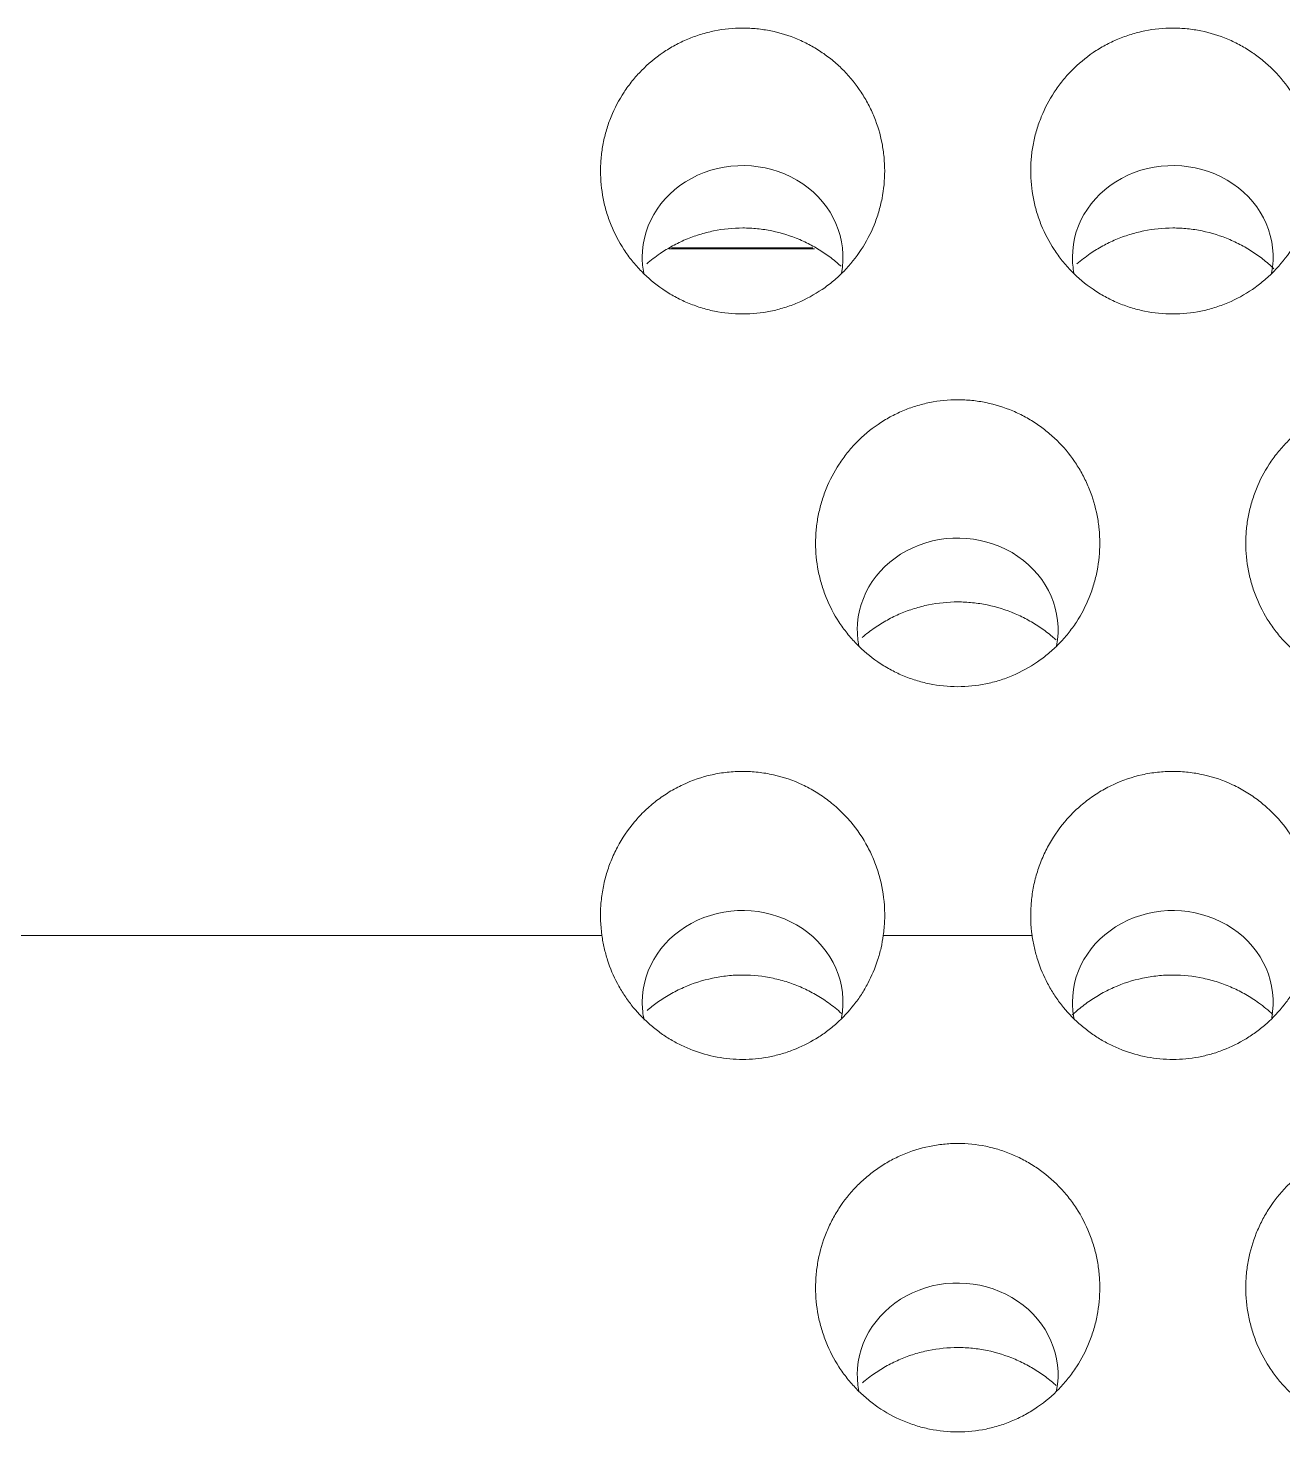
# Model space of a CAD drawing. Header units: millimetres. Extents: x 70151 to 230897, y 35202 to 113211.
# Drawn here: x 179187.7 to 179196.41, y 69213.36 to 69223.11 of the extents above; entities that cross this region are included whole.
import ezdxf

# ---------------------------------------------------------------- set-up
doc = ezdxf.new("R2010")
doc.units = ezdxf.units.MM
doc.header["$LTSCALE"] = 50
doc.layers.add('2-con', color=2, linetype='Continuous')
doc.layers.add('mark-B', color=2, linetype='Continuous', lineweight=20)

# ---------------------------------------------------------------- blocks, each defined once
blk = doc.blocks.new('무풍1WAY 대형')
at = {"layer": 'mark-B'}
blk.add_line((-538.2349, -462.1368), (-537.2519, -462.1368), dxfattribs=at)
for centre, start_param, end_param in [((-539.2399, -454.3084), 2.96684, 6.283185), ((-539.2399, -454.3084), 0, 0.182706), ((-540.7337, -456.8957), 2.96861, 6.283185), ((-540.7337, -456.8957), 0, 0.196248), ((-537.7461, -456.8957), 2.96861, 6.283185), ((-537.7461, -456.8957), 0, 0.196248), ((-539.2399, -459.483), 2.962623, 6.283185), ((-539.2399, -459.483), 0, 0.17495), ((-540.7337, -462.0703), 2.9638, 6.283185), ((-540.7337, -462.0703), 0, 0.173766), ((-537.7461, -462.0703), 2.9638, 6.283185), ((-537.7461, -462.0703), 0, 0.173766)]:
    blk.add_ellipse(centre, major_axis=(0.6971, 0), ratio=0.913545, start_param=start_param, end_param=end_param, dxfattribs=at)
for points, knots in [([(-542.2275, -453.9109), (-542.2937, -453.9109), (-542.3593, -453.9176), (-542.4565, -453.9377), (-542.4883, -453.946), (-542.5507, -453.9656), (-542.6117, -453.9882), (-542.6704, -454.0169), (-542.7277, -454.0485), (-542.7559, -454.066), (-542.8365, -454.1218), (-542.8859, -454.1637), (-542.9537, -454.2336), (-542.9752, -454.2581), (-543.016, -454.3095), (-543.0349, -454.3359), (-543.0876, -454.4174), (-543.1172, -454.4746), (-543.1474, -454.5498), (-543.1531, -454.565), (-543.1638, -454.5958), (-543.1687, -454.6113), (-543.1824, -454.658), (-543.19, -454.6894), (-543.2082, -454.7841), (-543.2144, -454.8482), (-543.2144, -454.9294), (-543.214, -454.9457), (-543.2124, -454.9781), (-543.2112, -454.9942), (-543.2066, -455.0424), (-543.1974, -455.1061), (-543.1784, -455.1843), (-543.1635, -455.2307), (-543.1529, -455.2614), (-543.1471, -455.2767), (-543.1168, -455.3521), (-543.087, -455.4094), (-543.0342, -455.4908), (-543.0152, -455.5172), (-542.9846, -455.5556), (-542.9741, -455.5682), (-542.9525, -455.5927), (-542.9415, -455.6046), (-542.8849, -455.6629), (-542.8353, -455.7048), (-542.7679, -455.7512), (-542.7541, -455.7602), (-542.7261, -455.7775), (-542.7119, -455.7858), (-542.6689, -455.8094), (-542.6102, -455.838), (-542.5336, -455.8662), (-542.4862, -455.8797), (-542.4543, -455.8879), (-542.4381, -455.8916), (-542.3574, -455.9081), (-542.2924, -455.9146), (-542.1943, -455.9145), (-542.1614, -455.9129), (-542.0956, -455.9061), (-542.0631, -455.9011), (-541.967, -455.8813), (-541.9048, -455.8618), (-541.8293, -455.8296), (-541.8143, -455.8227), (-541.7847, -455.8083), (-541.7701, -455.8007), (-541.7272, -455.777), (-541.6718, -455.7427), (-541.6074, -455.6934), (-541.5709, -455.661), (-541.547, -455.6387), (-541.5353, -455.6271), (-541.4783, -455.5683), (-541.4381, -455.5176), (-541.3854, -455.4364), (-541.3692, -455.4084), (-541.3393, -455.3508), (-541.3256, -455.321), (-541.2894, -455.2307), (-541.2712, -455.169), (-541.2529, -455.0741), (-541.2483, -455.0421), (-541.2436, -454.9935), (-541.2425, -454.9773), (-541.2409, -454.945), (-541.2406, -454.9288), (-541.2406, -454.8482), (-541.2467, -454.7842), (-541.2619, -454.7049), (-541.2654, -454.689), (-541.2731, -454.6574), (-541.2773, -454.6416), (-541.291, -454.5949), (-541.3016, -454.5644), (-541.3377, -454.4747), (-541.3673, -454.4173), (-541.4207, -454.3349), (-541.4397, -454.3084), (-541.4802, -454.2577), (-541.5229, -454.209), (-541.5704, -454.1646), (-541.6078, -454.1329), (-541.6206, -454.1226), (-541.6467, -454.1026), (-541.66, -454.093), (-541.7273, -454.0466), (-541.7843, -454.0152), (-541.8595, -453.983), (-541.8748, -453.9769), (-541.9057, -453.9655), (-541.9213, -453.9602), (-541.9685, -453.9454), (-542.0002, -453.9373), (-542.0961, -453.9176), (-542.1612, -453.9109), (-542.2275, -453.9109)], [0, 0, 0, 0, 0.03125, 0.03125, 0.046875, 0.046875, 0.0625, 0.078125, 0.078125, 0.09375, 0.09375, 0.125, 0.125, 0.140625, 0.140625, 0.15625, 0.15625, 0.1875, 0.1875, 0.195312, 0.195312, 0.203125, 0.203125, 0.21875, 0.21875, 0.25, 0.25, 0.257812, 0.257812, 0.265625, 0.265625, 0.28125, 0.296875, 0.304687, 0.304687, 0.3125, 0.3125, 0.34375, 0.34375, 0.359375, 0.359375, 0.367187, 0.367187, 0.375, 0.375, 0.40625, 0.40625, 0.414062, 0.414062, 0.421875, 0.421875, 0.4375, 0.453125, 0.460937, 0.460937, 0.46875, 0.46875, 0.5, 0.5, 0.515625, 0.515625, 0.53125, 0.53125, 0.5625, 0.5625, 0.570312, 0.570312, 0.578125, 0.578125, 0.59375, 0.609375, 0.617187, 0.617187, 0.625, 0.625, 0.65625, 0.65625, 0.671875, 0.671875, 0.6875, 0.6875, 0.71875, 0.71875, 0.734375, 0.734375, 0.742187, 0.742187, 0.75, 0.75, 0.78125, 0.78125, 0.789062, 0.789062, 0.796875, 0.796875, 0.8125, 0.8125, 0.84375, 0.84375, 0.859375, 0.859375, 0.875, 0.890625, 0.890625, 0.898437, 0.898437, 0.90625, 0.90625, 0.9375, 0.9375, 0.945312, 0.945312, 0.953125, 0.953125, 0.96875, 0.96875, 1, 1, 1, 1]), ([(-539.2399, -453.9109), (-539.3062, -453.9109), (-539.3717, -453.9176), (-539.4689, -453.9377), (-539.5008, -453.946), (-539.5631, -453.9656), (-539.6242, -453.9882), (-539.6828, -454.0169), (-539.7402, -454.0485), (-539.7683, -454.066), (-539.849, -454.1218), (-539.8984, -454.1637), (-539.9661, -454.2336), (-539.9876, -454.2581), (-540.0284, -454.3095), (-540.0474, -454.3359), (-540.1001, -454.4174), (-540.1297, -454.4746), (-540.1598, -454.5498), (-540.1655, -454.565), (-540.1762, -454.5958), (-540.1812, -454.6113), (-540.1949, -454.658), (-540.2025, -454.6894), (-540.2207, -454.7841), (-540.2268, -454.8482), (-540.2268, -454.9294), (-540.2264, -454.9457), (-540.2249, -454.9781), (-540.2237, -454.9942), (-540.2191, -455.0424), (-540.2099, -455.1061), (-540.1908, -455.1843), (-540.176, -455.2307), (-540.1653, -455.2614), (-540.1596, -455.2767), (-540.1292, -455.3521), (-540.0995, -455.4094), (-540.0467, -455.4908), (-540.0277, -455.5172), (-539.9971, -455.5556), (-539.9865, -455.5682), (-539.965, -455.5927), (-539.9539, -455.6046), (-539.8973, -455.6629), (-539.8478, -455.7048), (-539.7803, -455.7512), (-539.7665, -455.7602), (-539.7385, -455.7775), (-539.7243, -455.7858), (-539.6813, -455.8094), (-539.6226, -455.838), (-539.5461, -455.8662), (-539.4987, -455.8797), (-539.4667, -455.8879), (-539.4506, -455.8916), (-539.3699, -455.9081), (-539.3049, -455.9146), (-539.2067, -455.9145), (-539.1739, -455.9129), (-539.108, -455.9061), (-539.0755, -455.9011), (-538.9794, -455.8813), (-538.9172, -455.8618), (-538.8418, -455.8296), (-538.8267, -455.8227), (-538.7971, -455.8083), (-538.7826, -455.8007), (-538.7396, -455.777), (-538.6843, -455.7427), (-538.6199, -455.6934), (-538.5834, -455.661), (-538.5595, -455.6387), (-538.5478, -455.6271), (-538.4907, -455.5683), (-538.4505, -455.5176), (-538.3979, -455.4364), (-538.3816, -455.4084), (-538.3517, -455.3508), (-538.338, -455.321), (-538.3018, -455.2307), (-538.2837, -455.169), (-538.2654, -455.0741), (-538.2607, -455.0421), (-538.2561, -454.9935), (-538.2549, -454.9773), (-538.2534, -454.945), (-538.253, -454.9288), (-538.253, -454.8482), (-538.2591, -454.7842), (-538.2744, -454.7049), (-538.2778, -454.689), (-538.2855, -454.6574), (-538.2898, -454.6416), (-538.3035, -454.5949), (-538.3141, -454.5644), (-538.3501, -454.4747), (-538.3798, -454.4173), (-538.4331, -454.3349), (-538.4522, -454.3084), (-538.4926, -454.2577), (-538.5354, -454.209), (-538.5828, -454.1646), (-538.6203, -454.1329), (-538.6331, -454.1226), (-538.6592, -454.1026), (-538.6724, -454.093), (-538.7397, -454.0466), (-538.7967, -454.0152), (-538.872, -453.983), (-538.8872, -453.9769), (-538.9181, -453.9655), (-538.9338, -453.9602), (-538.9809, -453.9454), (-539.0126, -453.9373), (-539.1086, -453.9176), (-539.1737, -453.9109), (-539.2399, -453.9109)], [0, 0, 0, 0, 0.03125, 0.03125, 0.046875, 0.046875, 0.0625, 0.078125, 0.078125, 0.09375, 0.09375, 0.125, 0.125, 0.140625, 0.140625, 0.15625, 0.15625, 0.1875, 0.1875, 0.195313, 0.195313, 0.203125, 0.203125, 0.21875, 0.21875, 0.25, 0.25, 0.257813, 0.257813, 0.265625, 0.265625, 0.28125, 0.296875, 0.304688, 0.304688, 0.3125, 0.3125, 0.34375, 0.34375, 0.359375, 0.359375, 0.367188, 0.367188, 0.375, 0.375, 0.40625, 0.40625, 0.414063, 0.414063, 0.421875, 0.421875, 0.4375, 0.453125, 0.460938, 0.460938, 0.46875, 0.46875, 0.5, 0.5, 0.515625, 0.515625, 0.53125, 0.53125, 0.5625, 0.5625, 0.570313, 0.570313, 0.578125, 0.578125, 0.59375, 0.609375, 0.617188, 0.617188, 0.625, 0.625, 0.65625, 0.65625, 0.671875, 0.671875, 0.6875, 0.6875, 0.71875, 0.71875, 0.734375, 0.734375, 0.742188, 0.742188, 0.75, 0.75, 0.78125, 0.78125, 0.789063, 0.789063, 0.796875, 0.796875, 0.8125, 0.8125, 0.84375, 0.84375, 0.859375, 0.859375, 0.875, 0.890625, 0.890625, 0.898438, 0.898438, 0.90625, 0.90625, 0.9375, 0.9375, 0.945313, 0.945313, 0.953125, 0.953125, 0.96875, 0.96875, 1, 1, 1, 1]), ([(-538.5777, -454.252), (-538.6049, -454.2753), (-538.6333, -454.2971), (-538.6771, -454.3272), (-538.6914, -454.3365), (-538.7206, -454.3545), (-538.7354, -454.3631), (-538.7802, -454.3877), (-538.8413, -454.4174), (-538.921, -454.4468), (-538.9704, -454.4608), (-539.0037, -454.4694), (-539.0205, -454.4733), (-539.1046, -454.4904), (-539.1723, -454.4972), (-539.2745, -454.4971), (-539.3087, -454.4954), (-539.3773, -454.4884), (-539.4112, -454.4832), (-539.5112, -454.4626), (-539.576, -454.4423), (-539.6546, -454.4087), (-539.6703, -454.4016), (-539.7011, -454.3865), (-539.7163, -454.3786), (-539.761, -454.3539), (-539.8187, -454.3183), (-539.881, -454.2706), (-539.9149, -454.2411), (-539.923, -454.2337)], [0, 0, 0, 0, 0.073498, 0.073498, 0.108266, 0.108266, 0.143035, 0.143035, 0.212571, 0.282107, 0.316875, 0.316875, 0.351643, 0.351643, 0.490716, 0.490716, 0.560252, 0.560252, 0.629789, 0.629789, 0.768861, 0.768861, 0.803629, 0.803629, 0.838397, 0.838397, 0.907934, 0.97747, 1, 1, 1, 1]), ([(-539.7565, -457.3599), (-539.7585, -457.3453), (-539.7608, -457.3307), (-539.7662, -457.3017), (-539.7692, -457.2871), (-539.7791, -457.244), (-539.7869, -457.2157), (-539.8139, -457.132), (-539.8367, -457.078), (-539.8782, -456.9997), (-539.8933, -456.974), (-539.9255, -456.9244), (-539.9426, -456.9004), (-539.997, -456.8309), (-540.0373, -456.7878), (-540.0929, -456.7382), (-540.1043, -456.7284), (-540.1274, -456.7096), (-540.1392, -456.7005), (-540.1749, -456.674), (-540.2239, -456.6409), (-540.2888, -456.6052), (-540.3293, -456.5863), (-540.3567, -456.5744), (-540.3707, -456.5687), (-540.4406, -456.5418), (-540.4978, -456.5257), (-540.5854, -456.5095), (-540.6149, -456.5054), (-540.6745, -456.4999), (-540.7047, -456.4985), (-540.7944, -456.4986), (-540.8535, -456.5041), (-540.9411, -456.5205), (-540.9702, -456.5273), (-541.0135, -456.5396), (-541.0279, -456.544), (-541.0563, -456.5535), (-541.0703, -456.5585), (-541.1396, -456.5852), (-541.1927, -456.6114), (-541.2559, -456.6501), (-541.2684, -456.6581), (-541.2931, -456.6748), (-541.3053, -456.6835), (-541.3413, -456.7102), (-541.3642, -456.729), (-541.4303, -456.788), (-541.4704, -456.831), (-541.5159, -456.8891), (-541.5247, -456.9009), (-541.5419, -456.9251), (-541.5503, -456.9374), (-541.5745, -456.9747), (-541.5894, -457.0002), (-541.6306, -457.078), (-541.6534, -457.1319), (-541.676, -457.2018), (-541.6802, -457.2159), (-541.6881, -457.2444), (-541.6917, -457.2588), (-541.7016, -457.302), (-541.7069, -457.3309), (-541.7109, -457.3599)], [0, 0, 0, 0, 0.015625, 0.015625, 0.03125, 0.03125, 0.0625, 0.0625, 0.125, 0.125, 0.15625, 0.15625, 0.1875, 0.1875, 0.25, 0.25, 0.265625, 0.265625, 0.28125, 0.28125, 0.3125, 0.34375, 0.359375, 0.359375, 0.375, 0.375, 0.4375, 0.4375, 0.46875, 0.46875, 0.5, 0.5, 0.5625, 0.5625, 0.59375, 0.59375, 0.609375, 0.609375, 0.625, 0.625, 0.6875, 0.6875, 0.703125, 0.703125, 0.71875, 0.71875, 0.75, 0.75, 0.8125, 0.8125, 0.828125, 0.828125, 0.84375, 0.84375, 0.875, 0.875, 0.9375, 0.9375, 0.953125, 0.953125, 0.96875, 0.96875, 1, 1, 1, 1]), ([(-536.7689, -457.3599), (-536.771, -457.3453), (-536.7733, -457.3307), (-536.7786, -457.3017), (-536.7816, -457.2871), (-536.7915, -457.244), (-536.7994, -457.2156), (-536.8264, -457.132), (-536.8492, -457.078), (-536.8907, -456.9997), (-536.9058, -456.974), (-536.938, -456.9244), (-536.9551, -456.9004), (-537.0095, -456.8309), (-537.0498, -456.7878), (-537.1054, -456.7382), (-537.1168, -456.7284), (-537.1399, -456.7096), (-537.1516, -456.7005), (-537.1873, -456.674), (-537.2364, -456.6409), (-537.3012, -456.6052), (-537.3418, -456.5863), (-537.3692, -456.5744), (-537.3831, -456.5687), (-537.4531, -456.5418), (-537.5103, -456.5257), (-537.5978, -456.5095), (-537.6273, -456.5054), (-537.687, -456.4999), (-537.7172, -456.4985), (-537.8068, -456.4986), (-537.8659, -456.5041), (-537.9536, -456.5205), (-537.9827, -456.5273), (-538.026, -456.5396), (-538.0404, -456.544), (-538.0687, -456.5535), (-538.0828, -456.5585), (-538.1521, -456.5852), (-538.2051, -456.6114), (-538.2683, -456.6501), (-538.2808, -456.6581), (-538.3055, -456.6748), (-538.3177, -456.6835), (-538.3537, -456.7102), (-538.3767, -456.729), (-538.4427, -456.788), (-538.4829, -456.831), (-538.5283, -456.8891), (-538.5372, -456.9009), (-538.5544, -456.9251), (-538.5628, -456.9374), (-538.587, -456.9747), (-538.6019, -457.0002), (-538.6431, -457.078), (-538.6659, -457.1319), (-538.6885, -457.2018), (-538.6927, -457.2159), (-538.7005, -457.2444), (-538.7042, -457.2588), (-538.714, -457.302), (-538.7193, -457.3309), (-538.7234, -457.3599)], [0, 0, 0, 0, 0.015625, 0.015625, 0.03125, 0.03125, 0.0625, 0.0625, 0.125, 0.125, 0.15625, 0.15625, 0.1875, 0.1875, 0.25, 0.25, 0.265625, 0.265625, 0.28125, 0.28125, 0.3125, 0.34375, 0.359375, 0.359375, 0.375, 0.375, 0.4375, 0.4375, 0.46875, 0.46875, 0.5, 0.5, 0.5625, 0.5625, 0.59375, 0.59375, 0.609375, 0.609375, 0.625, 0.625, 0.6875, 0.6875, 0.703125, 0.703125, 0.71875, 0.71875, 0.75, 0.75, 0.8125, 0.8125, 0.828125, 0.828125, 0.84375, 0.84375, 0.875, 0.875, 0.9375, 0.9375, 0.953125, 0.953125, 0.96875, 0.96875, 1, 1, 1, 1]), ([(-540.0358, -456.8074), (-540.0428, -456.814), (-540.0499, -456.8205), (-540.0835, -456.8503), (-540.1385, -456.8942), (-540.1975, -456.9322), (-540.2585, -456.9671), (-540.2901, -456.9831), (-540.3879, -457.0264), (-540.4549, -457.048), (-540.5584, -457.0698), (-540.5934, -457.0753), (-540.6466, -457.0809), (-540.6644, -457.0823), (-540.6999, -457.0841), (-540.7176, -457.0845), (-540.8059, -457.0844), (-540.8759, -457.0769), (-540.9628, -457.0584), (-540.9801, -457.0542), (-541.0145, -457.045), (-541.0315, -457.0399), (-541.0819, -457.0235), (-541.1476, -456.9982), (-541.2259, -456.9585), (-541.2711, -456.9309), (-541.3009, -456.9116), (-541.3156, -456.9016), (-541.3647, -456.8662), (-541.3976, -456.8392), (-541.4286, -456.8103)], [0, 0, 0, 0, 0.018745, 0.018745, 0.087784, 0.156824, 0.156824, 0.225863, 0.225863, 0.363942, 0.363942, 0.432981, 0.432981, 0.467501, 0.467501, 0.502021, 0.502021, 0.6401, 0.6401, 0.674619, 0.674619, 0.709139, 0.709139, 0.778179, 0.847218, 0.881738, 0.881738, 0.916257, 0.916257, 1, 1, 1, 1]), ([(-537.0823, -456.838), (-537.1048, -456.8573), (-537.1557, -456.8972), (-537.2099, -456.9322), (-537.271, -456.9671), (-537.3026, -456.9831), (-537.4003, -457.0264), (-537.4674, -457.048), (-537.5709, -457.0698), (-537.6058, -457.0753), (-537.659, -457.0809), (-537.6768, -457.0823), (-537.7123, -457.0841), (-537.73, -457.0845), (-537.8183, -457.0844), (-537.8884, -457.0769), (-537.9752, -457.0584), (-537.9926, -457.0542), (-538.027, -457.045), (-538.044, -457.0399), (-538.0944, -457.0235), (-538.16, -456.9982), (-538.2383, -456.9585), (-538.2836, -456.9309), (-538.3134, -456.9116), (-538.328, -456.9016), (-538.3741, -456.8684), (-538.4042, -456.8439), (-538.4327, -456.8179)], [0, 0, 0, 0, 0.060199, 0.13191, 0.13191, 0.20362, 0.20362, 0.347041, 0.347041, 0.418751, 0.418751, 0.454606, 0.454606, 0.490462, 0.490462, 0.633882, 0.633882, 0.669737, 0.669737, 0.705593, 0.705593, 0.777303, 0.849013, 0.884869, 0.884869, 0.920724, 0.920724, 1, 1, 1, 1]), ([(-539.7566, -457.3592), (-539.7469, -457.4287), (-539.7443, -457.4988), (-539.7505, -457.5872), (-539.7522, -457.6049), (-539.7564, -457.6399), (-539.759, -457.6573), (-539.7681, -457.7092), (-539.7838, -457.7776), (-539.8066, -457.8442), (-539.8265, -457.8935), (-539.8336, -457.9099), (-539.8486, -457.9421), (-539.8564, -457.9579), (-539.8979, -458.0358), (-539.9372, -458.0942), (-539.9945, -458.1622), (-540.0064, -458.1755), (-540.0308, -458.2016), (-540.0434, -458.2142), (-540.0819, -458.251), (-540.1356, -458.2972), (-540.1941, -458.3374), (-540.2399, -458.3652), (-540.2555, -458.3742), (-540.2871, -458.3912), (-540.3031, -458.3992), (-540.384, -458.4371), (-540.4512, -458.4601), (-540.5387, -458.4796), (-540.5564, -458.483), (-540.592, -458.4889), (-540.6098, -458.4914), (-540.6631, -458.4972), (-540.7343, -458.5011), (-540.8056, -458.4971), (-540.8768, -458.4892), (-540.9126, -458.4832), (-541.0173, -458.4597), (-541.0845, -458.4366), (-541.1652, -458.3987), (-541.1812, -458.3907), (-541.2128, -458.3737), (-541.2284, -458.3647), (-541.2741, -458.3368), (-541.3326, -458.2965), (-541.3996, -458.2389), (-541.437, -458.2011), (-541.4614, -458.1752), (-541.4733, -458.1618), (-541.5306, -458.0936), (-541.5699, -458.0352), (-541.6194, -457.942), (-541.6343, -457.91), (-541.6542, -457.8605), (-541.6604, -457.8439), (-541.6718, -457.8104), (-541.6771, -457.7936), (-541.7011, -457.7091), (-541.7132, -457.6401), (-541.7194, -457.552), (-541.7201, -457.5343), (-541.7207, -457.4989), (-541.7206, -457.4812), (-541.7187, -457.4285), (-541.7156, -457.3937), (-541.7108, -457.3592)], [0, 0, 0, 0, 0.0625, 0.0625, 0.078125, 0.078125, 0.09375, 0.09375, 0.125, 0.15625, 0.15625, 0.171875, 0.171875, 0.1875, 0.1875, 0.25, 0.25, 0.265625, 0.265625, 0.28125, 0.28125, 0.3125, 0.34375, 0.34375, 0.359375, 0.359375, 0.375, 0.375, 0.4375, 0.4375, 0.453125, 0.453125, 0.46875, 0.46875, 0.5, 0.53125, 0.53125, 0.5625, 0.5625, 0.625, 0.625, 0.640625, 0.640625, 0.65625, 0.65625, 0.6875, 0.71875, 0.734375, 0.734375, 0.75, 0.75, 0.8125, 0.8125, 0.84375, 0.84375, 0.859375, 0.859375, 0.875, 0.875, 0.9375, 0.9375, 0.953125, 0.953125, 0.96875, 0.96875, 1, 1, 1, 1]), ([(-536.769, -457.3592), (-536.7593, -457.4287), (-536.7568, -457.4988), (-536.7629, -457.5872), (-536.7646, -457.6049), (-536.7689, -457.6399), (-536.7715, -457.6573), (-536.7806, -457.7092), (-536.7963, -457.7776), (-536.8191, -457.8442), (-536.8389, -457.8935), (-536.846, -457.9099), (-536.861, -457.9421), (-536.8689, -457.9579), (-536.9103, -458.0358), (-536.9497, -458.0942), (-537.0069, -458.1622), (-537.0188, -458.1755), (-537.0433, -458.2016), (-537.0558, -458.2142), (-537.0943, -458.251), (-537.1481, -458.2972), (-537.2066, -458.3374), (-537.2523, -458.3652), (-537.2679, -458.3742), (-537.2996, -458.3912), (-537.3156, -458.3992), (-537.3964, -458.4371), (-537.4637, -458.4601), (-537.5511, -458.4796), (-537.5688, -458.483), (-537.6044, -458.4889), (-537.6222, -458.4914), (-537.6756, -458.4972), (-537.7468, -458.5011), (-537.818, -458.4971), (-537.8892, -458.4892), (-537.925, -458.4832), (-538.0298, -458.4597), (-538.097, -458.4366), (-538.1777, -458.3987), (-538.1937, -458.3907), (-538.2253, -458.3737), (-538.2409, -458.3647), (-538.2866, -458.3368), (-538.345, -458.2965), (-538.412, -458.2389), (-538.4495, -458.2011), (-538.4738, -458.1752), (-538.4857, -458.1618), (-538.5431, -458.0936), (-538.5824, -458.0352), (-538.6318, -457.942), (-538.6467, -457.91), (-538.6666, -457.8605), (-538.6728, -457.8439), (-538.6843, -457.8104), (-538.6895, -457.7936), (-538.7136, -457.7091), (-538.7257, -457.6401), (-538.7318, -457.552), (-538.7326, -457.5343), (-538.7332, -457.4989), (-538.733, -457.4812), (-538.7311, -457.4285), (-538.7281, -457.3937), (-538.7233, -457.3592)], [0, 0, 0, 0, 0.0625, 0.0625, 0.078125, 0.078125, 0.09375, 0.09375, 0.125, 0.15625, 0.15625, 0.171875, 0.171875, 0.1875, 0.1875, 0.25, 0.25, 0.265625, 0.265625, 0.28125, 0.28125, 0.3125, 0.34375, 0.34375, 0.359375, 0.359375, 0.375, 0.375, 0.4375, 0.4375, 0.453125, 0.453125, 0.46875, 0.46875, 0.5, 0.53125, 0.53125, 0.5625, 0.5625, 0.625, 0.625, 0.640625, 0.640625, 0.65625, 0.65625, 0.6875, 0.71875, 0.734375, 0.734375, 0.75, 0.75, 0.8125, 0.8125, 0.84375, 0.84375, 0.859375, 0.859375, 0.875, 0.875, 0.9375, 0.9375, 0.953125, 0.953125, 0.96875, 0.96875, 1, 1, 1, 1]), ([(-542.2275, -459.0874), (-542.1613, -459.0874), (-542.0959, -459.0941), (-541.9988, -459.114), (-541.967, -459.1222), (-541.9048, -459.1417), (-541.8438, -459.1642), (-541.7852, -459.1926), (-541.7279, -459.2241), (-541.6998, -459.2414), (-541.6191, -459.2969), (-541.5697, -459.3386), (-541.5019, -459.4081), (-541.4804, -459.4325), (-541.4396, -459.4835), (-541.4206, -459.5099), (-541.3678, -459.591), (-541.3381, -459.6479), (-541.3079, -459.7228), (-541.3022, -459.7379), (-541.2915, -459.7686), (-541.2865, -459.7841), (-541.2728, -459.8306), (-541.2652, -459.8618), (-541.2469, -459.9562), (-541.2407, -460.02), (-541.2407, -460.101), (-541.2411, -460.1172), (-541.2426, -460.1495), (-541.2438, -460.1656), (-541.2485, -460.2135), (-541.2577, -460.277), (-541.2767, -460.3549), (-541.2916, -460.4011), (-541.3023, -460.4317), (-541.3081, -460.4469), (-541.3385, -460.5219), (-541.3683, -460.5789), (-541.4212, -460.6599), (-541.4402, -460.6862), (-541.4709, -460.7244), (-541.4814, -460.7369), (-541.503, -460.7612), (-541.514, -460.7731), (-541.5707, -460.8309), (-541.6202, -460.8726), (-541.6877, -460.9187), (-541.7015, -460.9276), (-541.7295, -460.9447), (-541.7437, -460.9529), (-541.7867, -460.9764), (-541.8453, -461.0047), (-541.9217, -461.0326), (-541.9691, -461.046), (-542.001, -461.0542), (-542.0171, -461.0579), (-542.0977, -461.0742), (-542.1626, -461.0806), (-542.2606, -461.0806), (-542.2934, -461.0789), (-542.3591, -461.0723), (-542.3916, -461.0673), (-542.4875, -461.0477), (-542.5496, -461.0284), (-542.625, -460.9964), (-542.64, -460.9896), (-542.6696, -460.9752), (-542.6842, -460.9677), (-542.7271, -460.9442), (-542.7824, -460.9102), (-542.8469, -460.8613), (-542.8834, -460.829), (-542.9073, -460.8069), (-542.919, -460.7954), (-542.9761, -460.737), (-543.0164, -460.6865), (-543.0691, -460.6057), (-543.0854, -460.5779), (-543.1154, -460.5206), (-543.1291, -460.4909), (-543.1654, -460.4011), (-543.1835, -460.3396), (-543.2019, -460.2451), (-543.2065, -460.2132), (-543.2127, -460.1486), (-543.2143, -460.1164), (-543.2142, -460.0201), (-543.2081, -459.9563), (-543.1928, -459.8772), (-543.1893, -459.8614), (-543.1816, -459.8299), (-543.1773, -459.8142), (-543.1636, -459.7677), (-543.1529, -459.7373), (-543.1168, -459.648), (-543.0871, -459.5908), (-543.0336, -459.5088), (-543.0146, -459.4825), (-542.9741, -459.432), (-542.9313, -459.3836), (-542.8838, -459.3394), (-542.8464, -459.3079), (-542.8336, -459.2977), (-542.8075, -459.2778), (-542.7942, -459.2682), (-542.727, -459.2222), (-542.67, -459.191), (-542.5949, -459.159), (-542.5796, -459.153), (-542.5488, -459.1416), (-542.5331, -459.1363), (-542.486, -459.1217), (-542.4544, -459.1136), (-542.3586, -459.0941), (-542.2936, -459.0874), (-542.2275, -459.0874)], [0, 0, 0, 0, 0.03125, 0.03125, 0.046875, 0.046875, 0.0625, 0.078125, 0.078125, 0.09375, 0.09375, 0.125, 0.125, 0.140625, 0.140625, 0.15625, 0.15625, 0.1875, 0.1875, 0.195312, 0.195312, 0.203125, 0.203125, 0.21875, 0.21875, 0.25, 0.25, 0.257812, 0.257812, 0.265625, 0.265625, 0.28125, 0.296875, 0.304687, 0.304687, 0.3125, 0.3125, 0.34375, 0.34375, 0.359375, 0.359375, 0.367187, 0.367187, 0.375, 0.375, 0.40625, 0.40625, 0.414062, 0.414062, 0.421875, 0.421875, 0.4375, 0.453125, 0.460937, 0.460937, 0.46875, 0.46875, 0.5, 0.5, 0.515625, 0.515625, 0.53125, 0.53125, 0.5625, 0.5625, 0.570312, 0.570312, 0.578125, 0.578125, 0.59375, 0.609375, 0.617187, 0.617187, 0.625, 0.625, 0.65625, 0.65625, 0.671875, 0.671875, 0.6875, 0.6875, 0.71875, 0.71875, 0.734375, 0.734375, 0.75, 0.75, 0.78125, 0.78125, 0.789062, 0.789062, 0.796875, 0.796875, 0.8125, 0.8125, 0.84375, 0.84375, 0.859375, 0.859375, 0.875, 0.890625, 0.890625, 0.898437, 0.898437, 0.90625, 0.90625, 0.9375, 0.9375, 0.945312, 0.945312, 0.953125, 0.953125, 0.96875, 0.96875, 1, 1, 1, 1]), ([(-539.2399, -459.0874), (-539.1738, -459.0874), (-539.1084, -459.0941), (-539.0113, -459.114), (-538.9795, -459.1222), (-538.9172, -459.1417), (-538.8562, -459.1642), (-538.7977, -459.1926), (-538.7403, -459.2241), (-538.7122, -459.2414), (-538.6315, -459.2969), (-538.5821, -459.3386), (-538.5144, -459.4081), (-538.4929, -459.4325), (-538.452, -459.4835), (-538.433, -459.5099), (-538.3803, -459.591), (-538.3506, -459.6479), (-538.3203, -459.7228), (-538.3146, -459.7379), (-538.3039, -459.7686), (-538.2989, -459.7841), (-538.2852, -459.8306), (-538.2776, -459.8618), (-538.2593, -459.9562), (-538.2531, -460.02), (-538.2531, -460.101), (-538.2535, -460.1172), (-538.2551, -460.1495), (-538.2563, -460.1656), (-538.2609, -460.2135), (-538.2701, -460.277), (-538.2892, -460.3549), (-538.3041, -460.4011), (-538.3148, -460.4317), (-538.3205, -460.4469), (-538.3509, -460.5219), (-538.3807, -460.5789), (-538.4336, -460.6599), (-538.4527, -460.6862), (-538.4833, -460.7244), (-538.4938, -460.7369), (-538.5154, -460.7612), (-538.5265, -460.7731), (-538.5831, -460.8309), (-538.6327, -460.8726), (-538.7001, -460.9187), (-538.7139, -460.9276), (-538.742, -460.9447), (-538.7561, -460.9529), (-538.7991, -460.9764), (-538.8577, -461.0047), (-538.9342, -461.0326), (-538.9815, -461.046), (-539.0134, -461.0542), (-539.0296, -461.0579), (-539.1101, -461.0742), (-539.175, -461.0806), (-539.273, -461.0806), (-539.3058, -461.0789), (-539.3716, -461.0723), (-539.404, -461.0673), (-539.5, -461.0477), (-539.5621, -461.0284), (-539.6375, -460.9964), (-539.6525, -460.9896), (-539.6821, -460.9752), (-539.6966, -460.9677), (-539.7396, -460.9442), (-539.7949, -460.9102), (-539.8593, -460.8613), (-539.8959, -460.829), (-539.9198, -460.8069), (-539.9315, -460.7954), (-539.9886, -460.737), (-540.0289, -460.6865), (-540.0816, -460.6057), (-540.0979, -460.5779), (-540.1278, -460.5206), (-540.1415, -460.4909), (-540.1778, -460.4011), (-540.196, -460.3396), (-540.2143, -460.2451), (-540.219, -460.2132), (-540.2252, -460.1486), (-540.2267, -460.1164), (-540.2267, -460.0201), (-540.2206, -459.9563), (-540.2052, -459.8772), (-540.2017, -459.8614), (-540.194, -459.8299), (-540.1898, -459.8142), (-540.176, -459.7677), (-540.1654, -459.7373), (-540.1293, -459.648), (-540.0995, -459.5908), (-540.0461, -459.5088), (-540.027, -459.4825), (-539.9866, -459.432), (-539.9438, -459.3836), (-539.8963, -459.3394), (-539.8589, -459.3079), (-539.846, -459.2977), (-539.8199, -459.2778), (-539.8067, -459.2682), (-539.7394, -459.2222), (-539.6825, -459.191), (-539.6073, -459.159), (-539.5921, -459.153), (-539.5612, -459.1416), (-539.5456, -459.1363), (-539.4985, -459.1217), (-539.4668, -459.1136), (-539.371, -459.0941), (-539.3061, -459.0874), (-539.2399, -459.0874)], [0, 0, 0, 0, 0.03125, 0.03125, 0.046875, 0.046875, 0.0625, 0.078125, 0.078125, 0.09375, 0.09375, 0.125, 0.125, 0.140625, 0.140625, 0.15625, 0.15625, 0.1875, 0.1875, 0.195312, 0.195312, 0.203125, 0.203125, 0.21875, 0.21875, 0.25, 0.25, 0.257812, 0.257812, 0.265625, 0.265625, 0.28125, 0.296875, 0.304687, 0.304687, 0.3125, 0.3125, 0.34375, 0.34375, 0.359375, 0.359375, 0.367187, 0.367187, 0.375, 0.375, 0.40625, 0.40625, 0.414062, 0.414062, 0.421875, 0.421875, 0.4375, 0.453125, 0.460937, 0.460937, 0.46875, 0.46875, 0.5, 0.5, 0.515625, 0.515625, 0.53125, 0.53125, 0.5625, 0.5625, 0.570312, 0.570312, 0.578125, 0.578125, 0.59375, 0.609375, 0.617187, 0.617187, 0.625, 0.625, 0.65625, 0.65625, 0.671875, 0.671875, 0.6875, 0.6875, 0.71875, 0.71875, 0.734375, 0.734375, 0.75, 0.75, 0.78125, 0.78125, 0.789062, 0.789062, 0.796875, 0.796875, 0.8125, 0.8125, 0.84375, 0.84375, 0.859375, 0.859375, 0.875, 0.890625, 0.890625, 0.898437, 0.898437, 0.90625, 0.90625, 0.9375, 0.9375, 0.945312, 0.945312, 0.953125, 0.953125, 0.96875, 0.96875, 1, 1, 1, 1]), ([(-538.5765, -459.4295), (-538.6044, -459.4535), (-538.6336, -459.476), (-538.6782, -459.5066), (-538.6926, -459.5159), (-538.7217, -459.5339), (-538.7365, -459.5424), (-538.7812, -459.567), (-538.8422, -459.5966), (-538.9217, -459.6258), (-538.971, -459.6398), (-539.0042, -459.6484), (-539.021, -459.6522), (-539.1049, -459.6693), (-539.1724, -459.6761), (-539.2744, -459.676), (-539.3085, -459.6743), (-539.377, -459.6673), (-539.4108, -459.6621), (-539.5106, -459.6416), (-539.5753, -459.6214), (-539.6537, -459.5879), (-539.6693, -459.5808), (-539.7001, -459.5658), (-539.7153, -459.5579), (-539.7599, -459.5333), (-539.8174, -459.4977), (-539.8803, -459.4497), (-539.9146, -459.4197), (-539.9234, -459.4118)], [0, 0, 0, 0, 0.075499, 0.075499, 0.110132, 0.110132, 0.144765, 0.144765, 0.214031, 0.283298, 0.317931, 0.317931, 0.352564, 0.352564, 0.491097, 0.491097, 0.560363, 0.560363, 0.62963, 0.62963, 0.768163, 0.768163, 0.802796, 0.802796, 0.837429, 0.837429, 0.906695, 0.975962, 1, 1, 1, 1]), ([(-540.7337, -461.6764), (-540.6676, -461.6764), (-540.6023, -461.683), (-540.5053, -461.7028), (-540.4735, -461.711), (-540.4113, -461.7304), (-540.3504, -461.7528), (-540.2918, -461.7811), (-540.2345, -461.8124), (-540.2064, -461.8296), (-540.1258, -461.8848), (-540.0763, -461.9263), (-540.0085, -461.9956), (-539.987, -462.0198), (-539.9461, -462.0707), (-539.9272, -462.0969), (-539.8743, -462.1777), (-539.8446, -462.2345), (-539.8143, -462.3091), (-539.8086, -462.3242), (-539.7979, -462.3548), (-539.7929, -462.3702), (-539.7791, -462.4166), (-539.7715, -462.4477), (-539.7532, -462.5418), (-539.747, -462.6055), (-539.747, -462.6863), (-539.7474, -462.7024), (-539.749, -462.7346), (-539.7501, -462.7506), (-539.7548, -462.7985), (-539.764, -462.8617), (-539.7831, -462.9394), (-539.798, -462.9854), (-539.8088, -463.016), (-539.8145, -463.0312), (-539.845, -463.1059), (-539.8748, -463.1627), (-539.9278, -463.2434), (-539.9468, -463.2696), (-539.9877, -463.3203), (-540.0093, -463.3446), (-540.0773, -463.4137), (-540.1269, -463.4552), (-540.1944, -463.501), (-540.2082, -463.5099), (-540.2362, -463.527), (-540.2503, -463.5351), (-540.2933, -463.5585), (-540.3519, -463.5866), (-540.4283, -463.6144), (-540.4756, -463.6277), (-540.5074, -463.6358), (-540.5236, -463.6395), (-540.6041, -463.6557), (-540.6689, -463.6621), (-540.7668, -463.6621), (-540.7995, -463.6605), (-540.8652, -463.6538), (-540.8976, -463.6489), (-540.9934, -463.6294), (-541.0555, -463.6102), (-541.1309, -463.5784), (-541.1459, -463.5716), (-541.1754, -463.5573), (-541.19, -463.5499), (-541.2329, -463.5265), (-541.2882, -463.4926), (-541.3527, -463.4439), (-541.3892, -463.4118), (-541.4131, -463.3898), (-541.4248, -463.3784), (-541.482, -463.3201), (-541.5223, -463.2699), (-541.5751, -463.1894), (-541.5914, -463.1617), (-541.6214, -463.1045), (-541.6351, -463.0749), (-541.6714, -462.9854), (-541.6896, -462.9241), (-541.708, -462.8299), (-541.7127, -462.7981), (-541.7189, -462.7337), (-541.7204, -462.7015), (-541.7203, -462.6055), (-541.7142, -462.5419), (-541.6958, -462.4472), (-541.688, -462.4156), (-541.6696, -462.3539), (-541.659, -462.3236), (-541.6228, -462.2345), (-541.593, -462.1775), (-541.5216, -462.0686), (-541.4811, -462.0183), (-541.4134, -461.9492), (-541.3896, -461.9272), (-541.3522, -461.8958), (-541.3393, -461.8855), (-541.3132, -461.8658), (-541.3, -461.8563), (-541.2328, -461.8105), (-541.1759, -461.7794), (-541.1007, -461.7476), (-541.0855, -461.7416), (-541.0546, -461.7303), (-541.039, -461.7251), (-540.992, -461.7105), (-540.9604, -461.7024), (-540.8647, -461.683), (-540.7998, -461.6764), (-540.7337, -461.6764)], [0, 0, 0, 0, 0.03125, 0.03125, 0.046875, 0.046875, 0.0625, 0.078125, 0.078125, 0.09375, 0.09375, 0.125, 0.125, 0.140625, 0.140625, 0.15625, 0.15625, 0.1875, 0.1875, 0.195313, 0.195313, 0.203125, 0.203125, 0.21875, 0.21875, 0.25, 0.25, 0.257813, 0.257813, 0.265625, 0.265625, 0.28125, 0.296875, 0.304688, 0.304688, 0.3125, 0.3125, 0.34375, 0.34375, 0.359375, 0.359375, 0.375, 0.375, 0.40625, 0.40625, 0.414063, 0.414063, 0.421875, 0.421875, 0.4375, 0.453125, 0.460938, 0.460938, 0.46875, 0.46875, 0.5, 0.5, 0.515625, 0.515625, 0.53125, 0.53125, 0.5625, 0.5625, 0.570313, 0.570313, 0.578125, 0.578125, 0.59375, 0.609375, 0.617188, 0.617188, 0.625, 0.625, 0.65625, 0.65625, 0.671875, 0.671875, 0.6875, 0.6875, 0.71875, 0.71875, 0.734375, 0.734375, 0.75, 0.75, 0.78125, 0.78125, 0.796875, 0.796875, 0.8125, 0.8125, 0.84375, 0.84375, 0.875, 0.875, 0.890625, 0.890625, 0.898438, 0.898438, 0.90625, 0.90625, 0.9375, 0.9375, 0.945313, 0.945313, 0.953125, 0.953125, 0.96875, 0.96875, 1, 1, 1, 1]), ([(-537.7461, -461.6764), (-537.6801, -461.6764), (-537.6147, -461.683), (-537.5178, -461.7028), (-537.486, -461.711), (-537.4238, -461.7304), (-537.3628, -461.7528), (-537.3043, -461.7811), (-537.247, -461.8124), (-537.2189, -461.8296), (-537.1382, -461.8848), (-537.0888, -461.9263), (-537.021, -461.9956), (-536.9995, -462.0198), (-536.9586, -462.0707), (-536.9396, -462.0969), (-536.8868, -462.1777), (-536.857, -462.2345), (-536.8268, -462.3091), (-536.821, -462.3242), (-536.8103, -462.3548), (-536.8053, -462.3702), (-536.7916, -462.4166), (-536.784, -462.4477), (-536.7657, -462.5418), (-536.7595, -462.6055), (-536.7595, -462.6863), (-536.7599, -462.7024), (-536.7614, -462.7346), (-536.7626, -462.7506), (-536.7672, -462.7985), (-536.7765, -462.8617), (-536.7956, -462.9394), (-536.8105, -462.9854), (-536.8212, -463.016), (-536.827, -463.0312), (-536.8574, -463.1059), (-536.8873, -463.1627), (-536.9402, -463.2434), (-536.9593, -463.2696), (-537.0002, -463.3203), (-537.0218, -463.3446), (-537.0898, -463.4137), (-537.1394, -463.4552), (-537.2068, -463.501), (-537.2206, -463.5099), (-537.2486, -463.527), (-537.2628, -463.5351), (-537.3057, -463.5585), (-537.3643, -463.5866), (-537.4407, -463.6144), (-537.488, -463.6277), (-537.5199, -463.6358), (-537.536, -463.6395), (-537.6165, -463.6557), (-537.6813, -463.6621), (-537.7792, -463.6621), (-537.8119, -463.6605), (-537.8776, -463.6538), (-537.9101, -463.6489), (-538.0059, -463.6294), (-538.068, -463.6102), (-538.1433, -463.5784), (-538.1583, -463.5716), (-538.1879, -463.5573), (-538.2024, -463.5499), (-538.2454, -463.5265), (-538.3007, -463.4926), (-538.3651, -463.4439), (-538.4017, -463.4118), (-538.4256, -463.3898), (-538.4373, -463.3784), (-538.4944, -463.3201), (-538.5347, -463.2699), (-538.5875, -463.1894), (-538.6038, -463.1617), (-538.6338, -463.1045), (-538.6475, -463.0749), (-538.6839, -462.9854), (-538.7021, -462.9241), (-538.7205, -462.8299), (-538.7251, -462.7981), (-538.7313, -462.7337), (-538.7328, -462.7015), (-538.7328, -462.6055), (-538.7267, -462.5419), (-538.7082, -462.4472), (-538.7005, -462.4156), (-538.6821, -462.3539), (-538.6714, -462.3236), (-538.6352, -462.2345), (-538.6055, -462.1775), (-538.5341, -462.0686), (-538.4936, -462.0183), (-538.4258, -461.9492), (-538.4021, -461.9272), (-538.3646, -461.8958), (-538.3518, -461.8855), (-538.3257, -461.8658), (-538.3125, -461.8563), (-538.2452, -461.8105), (-538.1883, -461.7794), (-538.1132, -461.7476), (-538.098, -461.7416), (-538.0671, -461.7303), (-538.0515, -461.7251), (-538.0044, -461.7105), (-537.9728, -461.7024), (-537.8771, -461.683), (-537.8122, -461.6764), (-537.7461, -461.6764)], [0, 0, 0, 0, 0.03125, 0.03125, 0.046875, 0.046875, 0.0625, 0.078125, 0.078125, 0.09375, 0.09375, 0.125, 0.125, 0.140625, 0.140625, 0.15625, 0.15625, 0.1875, 0.1875, 0.195313, 0.195313, 0.203125, 0.203125, 0.21875, 0.21875, 0.25, 0.25, 0.257813, 0.257813, 0.265625, 0.265625, 0.28125, 0.296875, 0.304688, 0.304688, 0.3125, 0.3125, 0.34375, 0.34375, 0.359375, 0.359375, 0.375, 0.375, 0.40625, 0.40625, 0.414063, 0.414063, 0.421875, 0.421875, 0.4375, 0.453125, 0.460938, 0.460938, 0.46875, 0.46875, 0.5, 0.5, 0.515625, 0.515625, 0.53125, 0.53125, 0.5625, 0.5625, 0.570313, 0.570313, 0.578125, 0.578125, 0.59375, 0.609375, 0.617188, 0.617188, 0.625, 0.625, 0.65625, 0.65625, 0.671875, 0.671875, 0.6875, 0.6875, 0.71875, 0.71875, 0.734375, 0.734375, 0.75, 0.75, 0.78125, 0.78125, 0.796875, 0.796875, 0.8125, 0.8125, 0.84375, 0.84375, 0.875, 0.875, 0.890625, 0.890625, 0.898438, 0.898438, 0.90625, 0.90625, 0.9375, 0.9375, 0.945313, 0.945313, 0.953125, 0.953125, 0.96875, 0.96875, 1, 1, 1, 1]), ([(-540.0678, -462.0238), (-540.0971, -462.0493), (-540.128, -462.0732), (-540.1743, -462.105), (-540.1886, -462.1143), (-540.2176, -462.1322), (-540.2323, -462.1407), (-540.2768, -462.1651), (-540.3376, -462.1946), (-540.4168, -462.2237), (-540.4659, -462.2377), (-540.499, -462.2462), (-540.5157, -462.25), (-540.5992, -462.267), (-540.6665, -462.2737), (-540.7681, -462.2737), (-540.802, -462.272), (-540.8702, -462.265), (-540.9039, -462.2598), (-541.0033, -462.2394), (-541.0677, -462.2193), (-541.1458, -462.186), (-541.1614, -462.1789), (-541.192, -462.1639), (-541.2071, -462.1561), (-541.2516, -462.1316), (-541.3089, -462.0962), (-541.3756, -462.0453), (-541.4134, -462.0117), (-541.4291, -461.9971), (-541.4324, -461.994), (-541.4357, -461.9908)], [0, 0, 0, 0, 0.078285, 0.078285, 0.112087, 0.112087, 0.145889, 0.145889, 0.213493, 0.281097, 0.314899, 0.314899, 0.348702, 0.348702, 0.48391, 0.48391, 0.551514, 0.551514, 0.619118, 0.619118, 0.754326, 0.754326, 0.788128, 0.788128, 0.82193, 0.82193, 0.889534, 0.957138, 0.99094, 0.99094, 1, 1, 1, 1]), ([(-537.0803, -462.0238), (-537.1096, -462.0493), (-537.1404, -462.0732), (-537.1868, -462.105), (-537.201, -462.1143), (-537.2301, -462.1322), (-537.2447, -462.1407), (-537.2893, -462.1651), (-537.35, -462.1946), (-537.4293, -462.2237), (-537.4783, -462.2377), (-537.5114, -462.2462), (-537.5281, -462.25), (-537.6116, -462.267), (-537.6789, -462.2737), (-537.7805, -462.2737), (-537.8145, -462.272), (-537.8827, -462.265), (-537.9163, -462.2598), (-538.0157, -462.2394), (-538.0801, -462.2193), (-538.1583, -462.186), (-538.1738, -462.1789), (-538.2045, -462.1639), (-538.2196, -462.1561), (-538.264, -462.1316), (-538.3213, -462.0962), (-538.3853, -462.0474), (-538.4206, -462.0164), (-538.4305, -462.0073)], [0, 0, 0, 0, 0.079565, 0.079565, 0.11392, 0.11392, 0.148275, 0.148275, 0.216985, 0.285694, 0.320049, 0.320049, 0.354404, 0.354404, 0.491823, 0.491823, 0.560533, 0.560533, 0.629242, 0.629242, 0.766661, 0.766661, 0.801016, 0.801016, 0.835371, 0.835371, 0.904081, 0.97279, 1, 1, 1, 1]), ([(-537.2351, -462.1298), (-537.4924, -462.1298), (-537.7496, -462.1298), (-538.0862, -462.1298), (-538.1655, -462.1298), (-538.2448, -462.1298)], [0, 0, 0, 0, 0.764316, 0.764316, 1, 1, 1, 1])]:
    blk.add_open_spline(points, degree=3, knots=knots, dxfattribs=at)
for points in [[(-538.7233, -457.3599), (-539.0677, -457.3599), (-539.4121, -457.3599), (-539.7565, -457.3599)], [(-536.769, -457.3599), (-358.1265, -457.3598), (-179.4846, -457.3597), (-0.8431, -457.3596)]]:
    blk.add_open_spline(points, degree=3, dxfattribs=at)
blk = doc.blocks.new('dpdjzjs')
at = {"layer": 'mark-B', "rotation": 180}
blk.add_blockref('무풍1WAY 대형', (178654.9147, 88751.491), dxfattribs=at)

msp = doc.modelspace()

# ---------------------------------------------------------------- block references
at = {"layer": '2-con'}
msp.add_blockref('dpdjzjs', (0, -19992.0434), dxfattribs=at)

doc.saveas('drawing.dxf')
